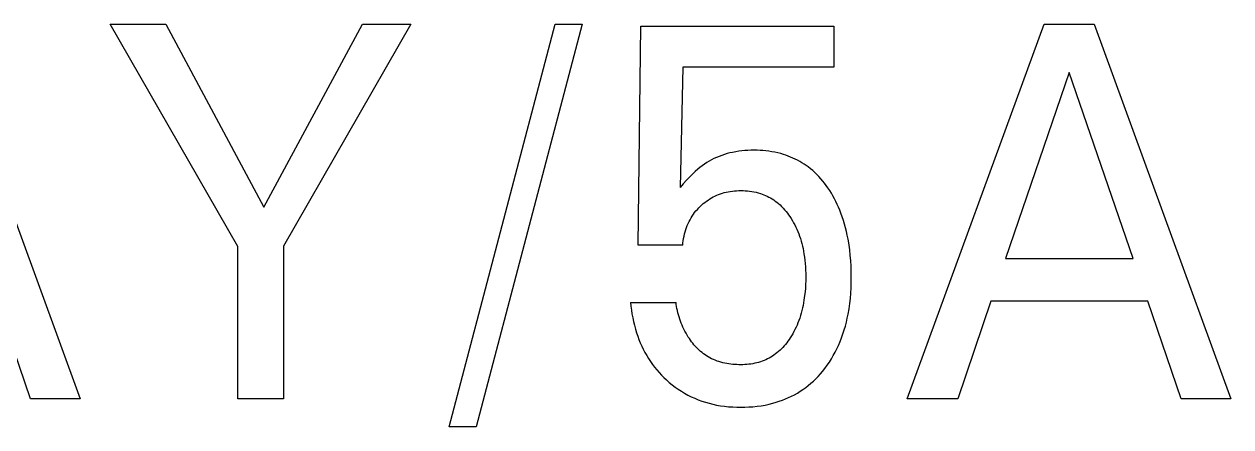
# Model space of a CAD drawing. Extents: x 0 to 420, y 0 to 297.
# Drawn here: x 163.3 to 168.78, y 179.48 to 181.31 of the extents above; entities that cross this region are included whole.
import ezdxf

# ---------------------------------------------------------------- set-up
doc = ezdxf.new("R2010")
doc.units = 0
doc.header["$LTSCALE"] = 23.1
doc.layers.add('10000_FRONT', color=7, linetype='CONTINUOUS')

msp = doc.modelspace()

# ---------------------------------------------------------------- linework, layer by layer
at = {"layer": '10000_FRONT', "color": 7, "linetype": 'CONTINUOUS'}
for p, q in [((162.9321, 181.3085), (163.5529, 179.6085)), ((164.2692, 180.3001), (163.6891, 181.3085)), ((163.6891, 181.3085), (163.9422, 181.3085)), ((163.9422, 181.3085), (164.3872, 180.4784)), ((164.3872, 180.4784), (164.8354, 181.3085)), ((165.0541, 181.3085), (164.4762, 180.3013)), ((164.8354, 181.3085), (165.0541, 181.3085)), ((165.2278, 179.4808), (165.7093, 181.3085)), ((165.8315, 181.3085), (165.3501, 179.4808)), ((165.7093, 181.3085), (165.8315, 181.3085)), ((166.0857, 180.3049), (166.0985, 181.2989)), ((166.0985, 181.2989), (166.9746, 181.2989)), ((166.9746, 181.2989), (166.9746, 181.1133)), ((167.3081, 179.6085), (167.9289, 181.3085)), ((167.9289, 181.3085), (168.1563, 181.3085)), ((168.1563, 181.3085), (168.7771, 179.6085)), ((166.2883, 181.1133), (166.2765, 180.5664)), ((166.9746, 181.1133), (166.2883, 181.1133)), ((168.0437, 181.0892), (167.7542, 180.2447)), ((168.3343, 180.2447), (168.0437, 181.0892)), ((166.408, 180.6866), (166.3973, 180.6801)), ((166.419, 180.6926), (166.408, 180.6866)), ((166.4301, 180.6982), (166.419, 180.6926)), ((166.4418, 180.7036), (166.4301, 180.6982)), ((166.4537, 180.7085), (166.4418, 180.7036)), ((166.4657, 180.713), (166.4537, 180.7085)), ((166.4779, 180.717), (166.4657, 180.713)), ((166.4902, 180.7207), (166.4779, 180.717)), ((166.5027, 180.7239), (166.4902, 180.7207)), ((166.5152, 180.7267), (166.5027, 180.7239)), ((166.5289, 180.7294), (166.5152, 180.7267)), ((166.5426, 180.7315), (166.5289, 180.7294)), ((166.5565, 180.7333), (166.5426, 180.7315)), ((166.5703, 180.7346), (166.5565, 180.7333)), ((166.5843, 180.7355), (166.5703, 180.7346)), ((166.5982, 180.7361), (166.5843, 180.7355)), ((166.6122, 180.7362), (166.5982, 180.7361)), ((166.6258, 180.7361), (166.6122, 180.7362)), ((166.6394, 180.7355), (166.6258, 180.7361)), ((166.6529, 180.7347), (166.6394, 180.7355)), ((166.6665, 180.7334), (166.6529, 180.7347)), ((166.68, 180.7318), (166.6665, 180.7334)), ((166.6934, 180.7297), (166.68, 180.7318)), ((166.7068, 180.7273), (166.6934, 180.7297)), ((166.72, 180.7244), (166.7068, 180.7273)), ((166.7332, 180.721), (166.72, 180.7244)), ((166.7462, 180.7172), (166.7332, 180.721)), ((166.7571, 180.7137), (166.7462, 180.7172)), ((166.7679, 180.7097), (166.7571, 180.7137)), ((166.7785, 180.7055), (166.7679, 180.7097)), ((166.7891, 180.7009), (166.7785, 180.7055)), ((166.7995, 180.6961), (166.7891, 180.7009)), ((166.8097, 180.6909), (166.7995, 180.6961)), ((166.8198, 180.6853), (166.8097, 180.6909)), ((166.3444, 180.6395), (166.3323, 180.6279)), ((166.357, 180.6507), (166.3444, 180.6395)), ((166.3666, 180.6586), (166.357, 180.6507)), ((166.3766, 180.6661), (166.3666, 180.6586)), ((166.3868, 180.6733), (166.3766, 180.6661)), ((166.3973, 180.6801), (166.3868, 180.6733)), ((166.8296, 180.6795), (166.8198, 180.6853)), ((166.8393, 180.6734), (166.8296, 180.6795)), ((166.8488, 180.6669), (166.8393, 180.6734)), ((166.8581, 180.6602), (166.8488, 180.6669)), ((166.8684, 180.6521), (166.8581, 180.6602)), ((166.8785, 180.6437), (166.8684, 180.6521)), ((166.8882, 180.6349), (166.8785, 180.6437)), ((166.8976, 180.6258), (166.8882, 180.6349)), ((166.2908, 180.5832), (166.2765, 180.5664)), ((166.3055, 180.5998), (166.2908, 180.5832)), ((166.3187, 180.6141), (166.3055, 180.5998)), ((166.3323, 180.6279), (166.3187, 180.6141)), ((166.9067, 180.6163), (166.8976, 180.6258)), ((166.9156, 180.6066), (166.9067, 180.6163)), ((166.9241, 180.5966), (166.9156, 180.6066)), ((166.9323, 180.5863), (166.9241, 180.5966)), ((166.9402, 180.5759), (166.9323, 180.5863)), ((166.4189, 180.5198), (166.4268, 180.5242)), ((166.4268, 180.5242), (166.4348, 180.5282)), ((166.4348, 180.5282), (166.443, 180.5319)), ((166.443, 180.5319), (166.4514, 180.5353)), ((166.4514, 180.5353), (166.4598, 180.5384)), ((166.4598, 180.5384), (166.4684, 180.5412)), ((166.4684, 180.5412), (166.477, 180.5437)), ((166.477, 180.5437), (166.4858, 180.5459)), ((166.4858, 180.5459), (166.4951, 180.5479)), ((166.4951, 180.5479), (166.5045, 180.5495)), ((166.5045, 180.5495), (166.514, 180.5508)), ((166.514, 180.5508), (166.5235, 180.5518)), ((166.5235, 180.5518), (166.533, 180.5525)), ((166.533, 180.5525), (166.5426, 180.553)), ((166.5426, 180.553), (166.5521, 180.5531)), ((166.5521, 180.5531), (166.5622, 180.553)), ((166.5622, 180.553), (166.5722, 180.5525)), ((166.5722, 180.5525), (166.5823, 180.5518)), ((166.5823, 180.5518), (166.5923, 180.5507)), ((166.5923, 180.5507), (166.6022, 180.5493)), ((166.6022, 180.5493), (166.6121, 180.5475)), ((166.6121, 180.5475), (166.6219, 180.5454)), ((166.6219, 180.5454), (166.6316, 180.5429)), ((166.6316, 180.5429), (166.6412, 180.54)), ((166.6412, 180.54), (166.6492, 180.5372)), ((166.6492, 180.5372), (166.6571, 180.5342)), ((166.6571, 180.5342), (166.6649, 180.5309)), ((166.6649, 180.5309), (166.6726, 180.5274)), ((166.6726, 180.5274), (166.6802, 180.5236)), ((166.6802, 180.5236), (166.6876, 180.5195)), ((166.9478, 180.5652), (166.9402, 180.5759)), ((166.9557, 180.5532), (166.9478, 180.5652)), ((166.9633, 180.5411), (166.9557, 180.5532)), ((166.9706, 180.5287), (166.9633, 180.5411)), ((166.9774, 180.5162), (166.9706, 180.5287)), ((166.3487, 180.4606), (166.3549, 180.4678)), ((166.3549, 180.4678), (166.3615, 180.4748)), ((166.3615, 180.4748), (166.3682, 180.4815)), ((166.3682, 180.4815), (166.3752, 180.488)), ((166.3752, 180.488), (166.382, 180.494)), ((166.382, 180.494), (166.389, 180.4997)), ((166.389, 180.4997), (166.3962, 180.5051)), ((166.3962, 180.5051), (166.4036, 180.5103)), ((166.4036, 180.5103), (166.4112, 180.5152)), ((166.4112, 180.5152), (166.4189, 180.5198)), ((166.6876, 180.5195), (166.6948, 180.5151)), ((166.6948, 180.5151), (166.7019, 180.5105)), ((166.7019, 180.5105), (166.7089, 180.5057)), ((166.7089, 180.5057), (166.7156, 180.5006)), ((166.7156, 180.5006), (166.7232, 180.4944)), ((166.7232, 180.4944), (166.7306, 180.4878)), ((166.7306, 180.4878), (166.7377, 180.481)), ((166.7377, 180.481), (166.7446, 180.4739)), ((166.7446, 180.4739), (166.7512, 180.4665)), ((166.7512, 180.4665), (166.7575, 180.4589)), ((166.984, 180.5034), (166.9774, 180.5162)), ((166.9902, 180.4905), (166.984, 180.5034)), ((166.996, 180.4775), (166.9902, 180.4905)), ((167.0016, 180.4643), (166.996, 180.4775)), ((166.3132, 180.4038), (166.3174, 180.4125)), ((166.3174, 180.4125), (166.3218, 180.4211)), ((166.3218, 180.4211), (166.3266, 180.4295)), ((166.3266, 180.4295), (166.3317, 180.4377)), ((166.3317, 180.4377), (166.3371, 180.4456)), ((166.3371, 180.4456), (166.3427, 180.4532)), ((166.3427, 180.4532), (166.3487, 180.4606)), ((166.7575, 180.4589), (166.7636, 180.4511)), ((166.7636, 180.4511), (166.7695, 180.4432)), ((166.7695, 180.4432), (166.7752, 180.435)), ((166.7752, 180.435), (166.7811, 180.4259)), ((166.7811, 180.4259), (166.7868, 180.4165)), ((166.7868, 180.4165), (166.7922, 180.407)), ((167.0068, 180.451), (167.0016, 180.4643)), ((167.0127, 180.4345), (167.0068, 180.451)), ((167.0182, 180.4179), (167.0127, 180.4345)), ((167.0232, 180.4011), (167.0182, 180.4179)), ((166.2969, 180.3565), (166.2997, 180.3666)), ((166.2997, 180.3666), (166.3028, 180.3767)), ((166.3028, 180.3767), (166.3059, 180.3858)), ((166.3059, 180.3858), (166.3094, 180.3949)), ((166.3094, 180.3949), (166.3132, 180.4038)), ((166.7922, 180.407), (166.7974, 180.3974)), ((166.7974, 180.3974), (166.8022, 180.3876)), ((166.8022, 180.3876), (166.8068, 180.3777)), ((166.8068, 180.3777), (166.8111, 180.3677)), ((166.8111, 180.3677), (166.8151, 180.3575)), ((166.8151, 180.3575), (166.8191, 180.3464)), ((167.0278, 180.3842), (167.0232, 180.4011)), ((167.032, 180.3672), (167.0278, 180.3842)), ((167.0358, 180.3501), (167.032, 180.3672)), ((166.2883, 180.3049), (166.0857, 180.3049)), ((166.2883, 180.3049), (166.2894, 180.3153)), ((166.2894, 180.3153), (166.2908, 180.3256)), ((166.2908, 180.3256), (166.2925, 180.336)), ((166.2925, 180.336), (166.2945, 180.3462)), ((166.2945, 180.3462), (166.2969, 180.3565)), ((166.8191, 180.3464), (166.8228, 180.3352)), ((166.8228, 180.3352), (166.8262, 180.3239)), ((166.8262, 180.3239), (166.8293, 180.3126)), ((166.8293, 180.3126), (166.8322, 180.3011)), ((167.0392, 180.3329), (167.0358, 180.3501)), ((167.0422, 180.3156), (167.0392, 180.3329)), ((167.0466, 180.2845), (167.0422, 180.3156)), ((164.2692, 179.6085), (164.2692, 180.3001)), ((164.4762, 180.3013), (164.4762, 179.6085)), ((166.8322, 180.3011), (166.8347, 180.2896)), ((166.8347, 180.2896), (166.837, 180.278)), ((166.837, 180.278), (166.839, 180.2664)), ((166.839, 180.2664), (166.8412, 180.2515)), ((166.8412, 180.2515), (166.8431, 180.2366)), ((167.0494, 180.2595), (167.0466, 180.2845)), ((167.0515, 180.2345), (167.0494, 180.2595)), ((166.8431, 180.2366), (166.8445, 180.2216)), ((166.8445, 180.2216), (166.8456, 180.2066)), ((166.8456, 180.2066), (166.8464, 180.1916)), ((167.0529, 180.2094), (167.0515, 180.2345)), ((167.0537, 180.1843), (167.0529, 180.2094)), ((167.7542, 180.2447), (168.3343, 180.2447)), ((166.8468, 180.1445), (166.8463, 180.1276)), ((166.8464, 180.1916), (166.8469, 180.1766)), ((166.847, 180.1615), (166.8468, 180.1445)), ((166.8469, 180.1766), (166.847, 180.1615)), ((167.054, 180.1591), (167.0537, 180.1843)), ((167.0537, 180.1352), (167.054, 180.1591)), ((166.8439, 180.0937), (166.8421, 180.0768)), ((166.8453, 180.1106), (166.8439, 180.0937)), ((166.8463, 180.1276), (166.8453, 180.1106)), ((167.0495, 180.0637), (167.0515, 180.0875)), ((167.0515, 180.0875), (167.0528, 180.1114)), ((167.0528, 180.1114), (167.0537, 180.1352)), ((163.3278, 179.6085), (163.1755, 180.0519)), ((166.0514, 180.0459), (166.0532, 180.0284)), ((166.0514, 180.0459), (166.2583, 180.0459)), ((166.0532, 180.0284), (166.0554, 180.011)), ((166.2594, 180.0365), (166.2583, 180.0459)), ((166.2608, 180.0272), (166.2594, 180.0365)), ((166.8349, 180.0323), (166.8324, 180.0206)), ((166.8371, 180.044), (166.8349, 180.0323)), ((166.8391, 180.0558), (166.8371, 180.044)), ((166.8421, 180.0768), (166.8391, 180.0558)), ((167.0435, 180.0164), (167.0468, 180.04)), ((167.0468, 180.04), (167.0495, 180.0637)), ((167.6877, 180.0519), (167.5376, 179.6085)), ((168.3997, 180.0519), (167.6877, 180.0519)), ((168.5519, 179.6085), (168.3997, 180.0519)), ((166.0554, 180.011), (166.0581, 179.9936)), ((166.0581, 179.9936), (166.0613, 179.9762)), ((166.0613, 179.9762), (166.065, 179.9589)), ((166.2625, 180.0177), (166.2608, 180.0272)), ((166.2644, 180.0082), (166.2625, 180.0177)), ((166.2667, 179.9987), (166.2644, 180.0082)), ((166.2692, 179.9892), (166.2667, 179.9987)), ((166.2719, 179.9797), (166.2692, 179.9892)), ((166.2749, 179.9703), (166.2719, 179.9797)), ((166.8195, 179.9747), (166.8156, 179.9634)), ((166.8232, 179.986), (166.8195, 179.9747)), ((166.8265, 179.9975), (166.8232, 179.986)), ((166.8296, 180.009), (166.8265, 179.9975)), ((166.8324, 180.0206), (166.8296, 180.009)), ((167.0316, 179.9564), (167.0357, 179.9746)), ((167.0357, 179.9746), (167.0394, 179.9929)), ((167.0394, 179.9929), (167.0435, 180.0164)), ((166.065, 179.9589), (166.0692, 179.9417)), ((166.0692, 179.9417), (166.0738, 179.9246)), ((166.0738, 179.9246), (166.079, 179.9077)), ((166.2782, 179.9608), (166.2749, 179.9703)), ((166.2818, 179.9514), (166.2782, 179.9608)), ((166.2856, 179.9421), (166.2818, 179.9514)), ((166.2897, 179.9329), (166.2856, 179.9421)), ((166.294, 179.9238), (166.2897, 179.9329)), ((166.2986, 179.9148), (166.294, 179.9238)), ((166.7981, 179.9228), (166.7931, 179.913)), ((166.8029, 179.9328), (166.7981, 179.9228)), ((166.8074, 179.9429), (166.8029, 179.9328)), ((166.8116, 179.9531), (166.8074, 179.9429)), ((166.8156, 179.9634), (166.8116, 179.9531)), ((167.0161, 179.9028), (167.0218, 179.9205)), ((167.0218, 179.9205), (167.0269, 179.9384)), ((167.0269, 179.9384), (167.0316, 179.9564)), ((166.079, 179.9077), (166.0842, 179.8923)), ((166.0842, 179.8923), (166.0899, 179.8771)), ((166.0899, 179.8771), (166.0959, 179.8621)), ((166.3034, 179.9059), (166.2986, 179.9148)), ((166.3085, 179.8972), (166.3034, 179.9059)), ((166.3138, 179.8886), (166.3085, 179.8972)), ((166.3187, 179.8813), (166.3138, 179.8886)), ((166.3236, 179.8741), (166.3187, 179.8813)), ((166.3288, 179.8671), (166.3236, 179.8741)), ((166.3342, 179.8603), (166.3288, 179.8671)), ((166.766, 179.8695), (166.7605, 179.8622)), ((166.7712, 179.8769), (166.766, 179.8695)), ((166.7762, 179.8844), (166.7712, 179.8769)), ((166.7821, 179.8938), (166.7762, 179.8844)), ((166.7877, 179.9033), (166.7821, 179.8938)), ((166.7931, 179.913), (166.7877, 179.9033)), ((166.9958, 179.8507), (167.0031, 179.8678)), ((167.0031, 179.8678), (167.0099, 179.8852)), ((167.0099, 179.8852), (167.0161, 179.9028)), ((166.0959, 179.8621), (166.1025, 179.8473)), ((166.1025, 179.8473), (166.1095, 179.8327)), ((166.1095, 179.8327), (166.117, 179.8184)), ((166.117, 179.8184), (166.1249, 179.8043)), ((166.3397, 179.8536), (166.3342, 179.8603)), ((166.3454, 179.8471), (166.3397, 179.8536)), ((166.3513, 179.8408), (166.3454, 179.8471)), ((166.3573, 179.8347), (166.3513, 179.8408)), ((166.3636, 179.8288), (166.3573, 179.8347)), ((166.3699, 179.8231), (166.3636, 179.8288)), ((166.3765, 179.8177), (166.3699, 179.8231)), ((166.3832, 179.8125), (166.3765, 179.8177)), ((166.3901, 179.8075), (166.3832, 179.8125)), ((166.7098, 179.8116), (166.7028, 179.8066)), ((166.7165, 179.8168), (166.7098, 179.8116)), ((166.7235, 179.8226), (166.7165, 179.8168)), ((166.7302, 179.8287), (166.7235, 179.8226)), ((166.7367, 179.835), (166.7302, 179.8287)), ((166.743, 179.8415), (166.7367, 179.835)), ((166.749, 179.8482), (166.743, 179.8415)), ((166.7549, 179.8551), (166.749, 179.8482)), ((166.7605, 179.8622), (166.7549, 179.8551)), ((166.9723, 179.8042), (166.9806, 179.8194)), ((166.9806, 179.8194), (166.9885, 179.8349)), ((166.9885, 179.8349), (166.9958, 179.8507)), ((166.1249, 179.8043), (166.1333, 179.7905)), ((166.1333, 179.7905), (166.142, 179.7773)), ((166.142, 179.7773), (166.1511, 179.7644)), ((166.1511, 179.7644), (166.1607, 179.7519)), ((166.3972, 179.8028), (166.3901, 179.8075)), ((166.4044, 179.7984), (166.3972, 179.8028)), ((166.4118, 179.7942), (166.4044, 179.7984)), ((166.4197, 179.7901), (166.4118, 179.7942)), ((166.4279, 179.7863), (166.4197, 179.7901)), ((166.4362, 179.7828), (166.4279, 179.7863)), ((166.4446, 179.7797), (166.4362, 179.7828)), ((166.4532, 179.7768), (166.4446, 179.7797)), ((166.4618, 179.7742), (166.4532, 179.7768)), ((166.4706, 179.7719), (166.4618, 179.7742)), ((166.4795, 179.7699), (166.4706, 179.7719)), ((166.4884, 179.7681), (166.4795, 179.7699)), ((166.4974, 179.7666), (166.4884, 179.7681)), ((166.5065, 179.7654), (166.4974, 179.7666)), ((166.5156, 179.7644), (166.5065, 179.7654)), ((166.5247, 179.7636), (166.5156, 179.7644)), ((166.5339, 179.7631), (166.5247, 179.7636)), ((166.543, 179.7628), (166.5339, 179.7631)), ((166.5521, 179.7627), (166.543, 179.7628)), ((166.5613, 179.7629), (166.5521, 179.7627)), ((166.5705, 179.7633), (166.5613, 179.7629)), ((166.5796, 179.7639), (166.5705, 179.7633)), ((166.5887, 179.7648), (166.5796, 179.7639)), ((166.5977, 179.766), (166.5887, 179.7648)), ((166.6067, 179.7674), (166.5977, 179.766)), ((166.6156, 179.7692), (166.6067, 179.7674)), ((166.6244, 179.7712), (166.6156, 179.7692)), ((166.6332, 179.7736), (166.6244, 179.7712)), ((166.6418, 179.7763), (166.6332, 179.7736)), ((166.6499, 179.7791), (166.6418, 179.7763)), ((166.6578, 179.7822), (166.6499, 179.7791)), ((166.6657, 179.7856), (166.6578, 179.7822)), ((166.6734, 179.7892), (166.6657, 179.7856)), ((166.681, 179.7932), (166.6734, 179.7892)), ((166.6884, 179.7974), (166.681, 179.7932)), ((166.6957, 179.8019), (166.6884, 179.7974)), ((166.7028, 179.8066), (166.6957, 179.8019)), ((166.934, 179.7462), (166.9443, 179.7602)), ((166.9443, 179.7602), (166.9542, 179.7745)), ((166.9542, 179.7745), (166.9635, 179.7892)), ((166.9635, 179.7892), (166.9723, 179.8042)), ((166.1607, 179.7519), (166.1706, 179.7396)), ((166.1706, 179.7396), (166.181, 179.7277)), ((166.181, 179.7277), (166.1918, 179.7161)), ((166.1918, 179.7161), (166.2029, 179.7049)), ((166.2029, 179.7049), (166.2144, 179.6941)), ((166.8925, 179.6991), (166.9031, 179.7099)), ((166.9031, 179.7099), (166.9133, 179.7211)), ((166.9133, 179.7211), (166.9231, 179.7326)), ((166.9231, 179.7326), (166.934, 179.7462)), ((166.2144, 179.6941), (166.2272, 179.6827)), ((166.2272, 179.6827), (166.2404, 179.6718)), ((166.2404, 179.6718), (166.254, 179.6614)), ((166.254, 179.6614), (166.268, 179.6516)), ((166.268, 179.6516), (166.2823, 179.6422)), ((166.8219, 179.6423), (166.8344, 179.6507)), ((166.8344, 179.6507), (166.8467, 179.6595)), ((166.8467, 179.6595), (166.8587, 179.6688)), ((166.8587, 179.6688), (166.8703, 179.6785)), ((166.8703, 179.6785), (166.8816, 179.6886)), ((166.8816, 179.6886), (166.8925, 179.6991)), ((163.5529, 179.6085), (163.3278, 179.6085)), ((164.4762, 179.6085), (164.2692, 179.6085)), ((166.2823, 179.6422), (166.2969, 179.6334)), ((166.2969, 179.6334), (166.3119, 179.6251)), ((166.3119, 179.6251), (166.3273, 179.6174)), ((166.3273, 179.6174), (166.3429, 179.6103)), ((166.3429, 179.6103), (166.3588, 179.6038)), ((166.3588, 179.6038), (166.375, 179.5979)), ((166.375, 179.5979), (166.3913, 179.5926)), ((166.3913, 179.5926), (166.4079, 179.5879)), ((166.6982, 179.588), (166.7127, 179.5922)), ((166.7127, 179.5922), (166.727, 179.5968)), ((166.727, 179.5968), (166.7412, 179.6019)), ((166.7412, 179.6019), (166.7552, 179.6075)), ((166.7552, 179.6075), (166.769, 179.6135)), ((166.769, 179.6135), (166.7826, 179.62)), ((166.7826, 179.62), (166.796, 179.6269)), ((166.796, 179.6269), (166.809, 179.6344)), ((166.809, 179.6344), (166.8219, 179.6423)), ((167.5376, 179.6085), (167.3081, 179.6085)), ((168.7771, 179.6085), (168.5519, 179.6085)), ((166.4079, 179.5879), (166.4245, 179.5838)), ((166.4245, 179.5838), (166.4425, 179.58)), ((166.4425, 179.58), (166.4606, 179.5768)), ((166.4606, 179.5768), (166.4788, 179.5743)), ((166.4788, 179.5743), (166.497, 179.5724)), ((166.497, 179.5724), (166.5154, 179.571)), ((166.5154, 179.571), (166.5337, 179.5702)), ((166.5337, 179.5702), (166.5521, 179.57)), ((166.5521, 179.57), (166.5706, 179.5702)), ((166.5706, 179.5702), (166.589, 179.571)), ((166.589, 179.571), (166.6075, 179.5723)), ((166.6075, 179.5723), (166.6258, 179.5742)), ((166.6258, 179.5742), (166.6441, 179.5767)), ((166.6441, 179.5767), (166.6623, 179.5798)), ((166.6623, 179.5798), (166.6803, 179.5836)), ((166.6803, 179.5836), (166.6982, 179.588)), ((165.3501, 179.4808), (165.2278, 179.4808))]:
    msp.add_line(p, q, dxfattribs=at)

doc.saveas('drawing.dxf')
